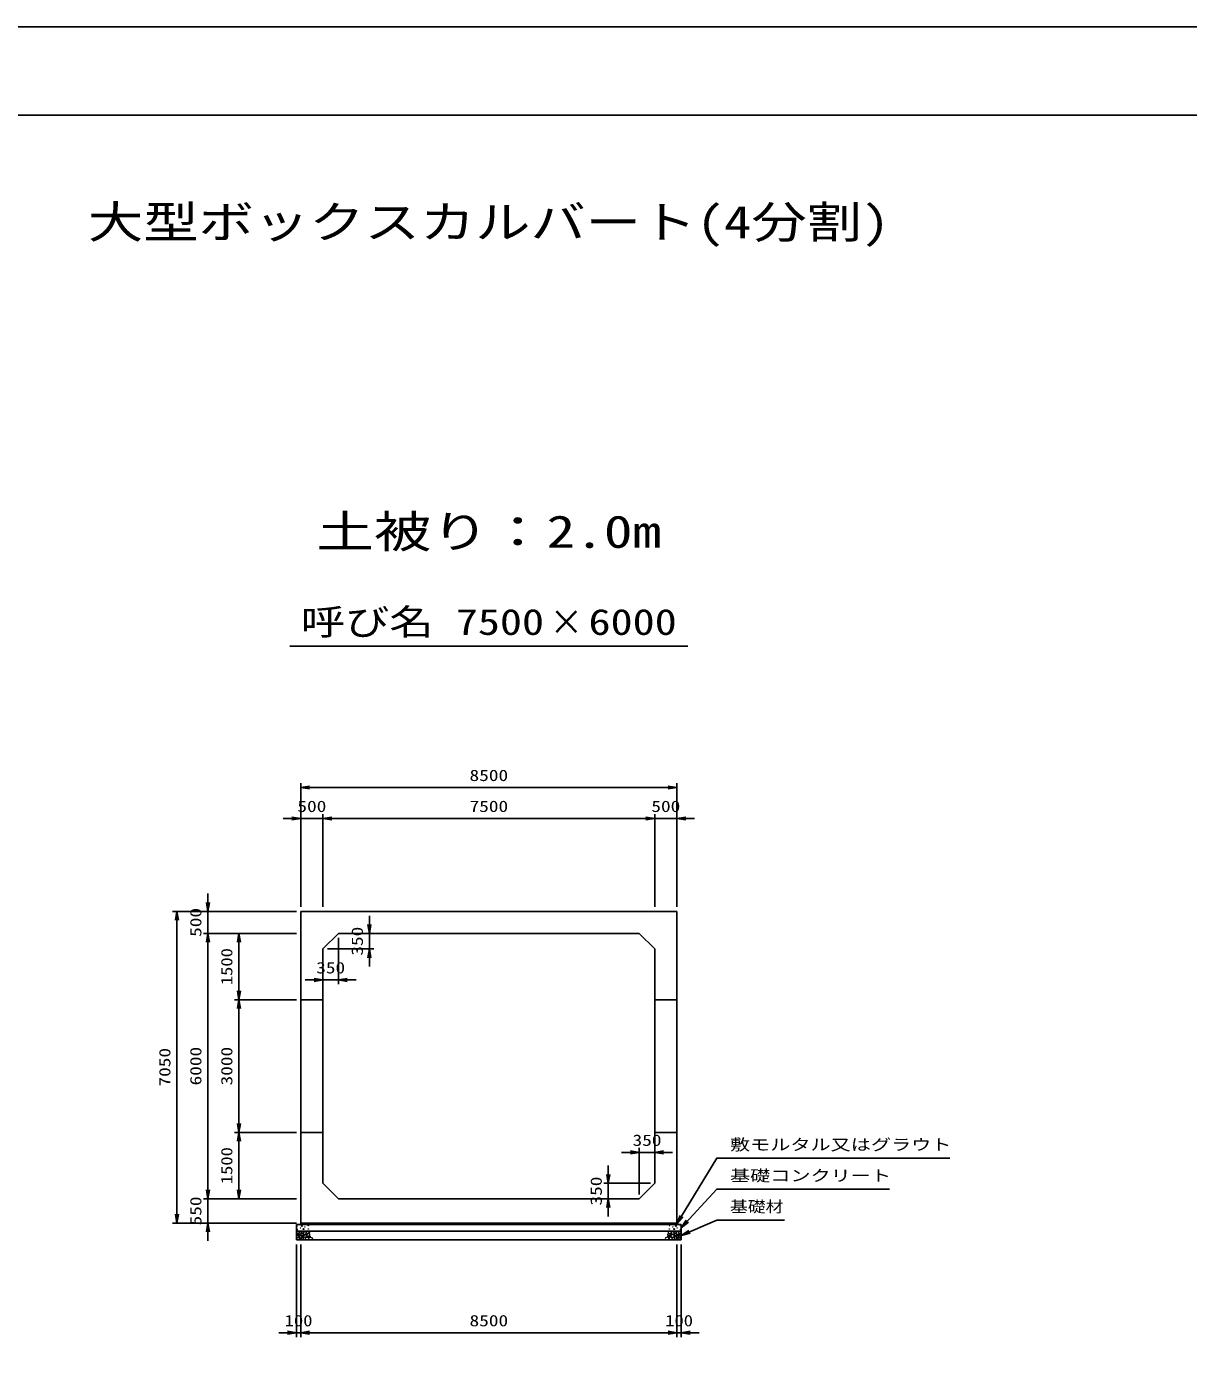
# Model space of a CAD drawing. Units: millimetres at full size. Extents: x 0 to 84100, y 0 to 59400.
# Drawn here: x 31609 to 57854, y 29026 to 59400 of the extents above; entities that cross this region are included whole.
import ezdxf
from ezdxf.enums import TextEntityAlignment as Align

# ---------------------------------------------------------------- set-up
doc = ezdxf.new("R2010")
doc.units = ezdxf.units.MM
for name, color, linetype, lineweight in [('D-DCR-HCHn', 4, 'Continuous', 9), ('D-STR-DIM', 7, 'Continuous', 25), ('D-STR-STRn', 1, 'Continuous', 25), ('D-STR-TXT', 7, 'Continuous', 25), ('D-TTL', 2, 'Continuous', 25), ('D-TTL-TXT', 7, 'Continuous', 25)]:
    doc.layers.add(name, color=color, linetype=linetype, lineweight=lineweight)
doc.styles.add('ＭＳ ゴシック', font='')
doc.styles.get('ＭＳ ゴシック').set_extended_font_data('MS Gothic')

# ---------------------------------------------------------------- blocks, each defined once
blk = doc.blocks.new('open_arrow')
at = {"color": 0, "linetype": 'Continuous', "lineweight": -2}
blk.add_lwpolyline([(7.5, 1.25), (0, 0), (7.5, -1.25)], dxfattribs=at)

msp = doc.modelspace()

# ---------------------------------------------------------------- linework, layer by layer
at = {"layer": 'D-DCR-HCHn'}
for points in [[(37707.281, 32103.808), (37700.346, 32083.005), (37709.592, 32069.136), (37732.707, 32066.824), (37748.488, 32073.599), (37741.952, 32089.939), (37746.575, 32099.185), (37737.33, 32108.431), (37723.461, 32113.053)], [(37751.155, 32027.009), (37768.277, 32052.692), (37766.137, 32059.112), (37742.594, 32065.533), (37721.192, 32063.393), (37706.21, 32050.551), (37704.07, 32035.57), (37706.21, 32020.588), (37723.332, 32016.308)], [(37759.716, 31973.503), (37774.698, 31979.924), (37778.978, 32001.326), (37770.417, 32016.308), (37755.435, 32020.588), (37736.173, 32018.448), (37714.771, 32009.887), (37704.07, 31997.045), (37704.07, 31982.064), (37710.49, 31973.503), (37736.173, 31975.643)], [(37751.198, 32161.594), (37730.395, 32166.217), (37711.904, 32156.971), (37709.592, 32136.168), (37714.215, 32119.988), (37737.33, 32113.053), (37753.51, 32113.053), (37760.444, 32124.611), (37760.444, 32150.037)], [(37769.69, 32163.906), (37762.756, 32143.102), (37765.067, 32119.988), (37748.887, 32094.562), (37769.69, 32083.005), (37792.805, 32094.562), (37806.673, 32113.053), (37811.296, 32143.102), (37806.673, 32159.283), (37792.805, 32166.217)], [(37774.313, 32083.005), (37762.756, 32073.759), (37767.379, 32066.824), (37783.559, 32066.824), (37790.493, 32069.136), (37795.116, 32078.382), (37788.182, 32085.316)], [(37811.082, 32027.009), (37821.783, 32052.692), (37813.222, 32063.393), (37787.539, 32063.393), (37776.838, 32059.112), (37766.137, 32044.131), (37766.137, 32031.289), (37776.838, 32014.167), (37789.679, 32012.027)], [(37806.801, 31979.924), (37806.801, 32005.606), (37796.1, 32012.027), (37785.399, 32005.606), (37783.259, 31990.625), (37785.399, 31977.783), (37800.381, 31973.503)], [(37808.985, 32108.431), (37797.427, 32080.693), (37806.673, 32069.136), (37834.411, 32069.136), (37845.968, 32073.759), (37857.525, 32089.939), (37857.525, 32103.808), (37845.968, 32122.299), (37832.099, 32124.611)], [(37847.466, 31975.643), (37853.886, 31994.905), (37851.746, 32016.308), (37866.728, 32039.85), (37847.466, 32050.551), (37826.063, 32039.85), (37813.222, 32022.728), (37808.941, 31994.905), (37813.222, 31979.924), (37826.063, 31973.503)], [(37843.185, 32050.551), (37853.886, 32059.112), (37849.606, 32065.533), (37834.624, 32065.533), (37828.204, 32063.393), (37823.923, 32054.832), (37830.344, 32048.411)], [(37864.588, 31977.783), (37883.85, 31973.503), (37900.972, 31982.064), (37903.112, 32001.326), (37900.968, 32024.878), (37877.429, 32032.327), (37862.447, 32028.603), (37856.027, 32012.027), (37856.027, 31988.484)], [(37913.203, 32029.532), (37877.829, 32036.129), (37862.782, 32048.266), (37858.03, 32067.263), (37872.713, 32081.629), (37901.323, 32089.69), (37922.97, 32076.761), (37936.961, 32059.347), (37933.002, 32041.67)], [(37873.447, 32086.214), (37860.689, 32090.569), (37859.425, 32118.678), (37872.512, 32147.359), (37889.448, 32163.536), (37921.403, 32157.032), (37924.133, 32121.913), (37913.816, 32109.876), (37885.739, 32094.301)], [(37904.798, 32095.711), (37906.454, 32089.566), (37912.011, 32085.193), (37924.19, 32083.302), (37935.305, 32089.802), (37945.592, 32099.138), (37954.858, 32107.333), (37954.635, 32113.462), (37948.736, 32118.875), (37934.203, 32120.356), (37921.47, 32114.383), (37912.011, 32105.165), (37907.281, 32100.556)], [(37912.352, 32023.637), (37927.306, 32032.556), (37953.44, 32032.292), (37974.93, 32013.525), (37978.643, 31984.899), (37964.853, 31974.245), (37928.098, 31971.871), (37911.731, 31981.633), (37907.172, 32004.06)], [(37932.012, 32129.601), (37925.964, 32135.086), (37924.897, 32140.792), (37928.414, 32153.305), (37938.71, 32167.61), (37961.004, 32166.105), (37982.571, 32155.811), (37997.195, 32135.597), (37995.021, 32122.456), (37988.02, 32115.716), (37976.769, 32113.215), (37960.511, 32117.483), (37939.289, 32124.481)], [(37993.372, 32061.832), (37998.688, 32066.874), (38005.476, 32075.68), (38007.145, 32083.275), (38003.144, 32097.685), (37989.088, 32108.67), (37968.907, 32107.89), (37941.698, 32093.001), (37932.086, 32080.757), (37935.152, 32066.784), (37944.778, 32060.04), (37953.599, 32059.145), (37967.363, 32059.524), (37980.808, 32061.002)], [(37949.971, 32035.265), (37954.183, 32038.446), (37957.686, 32043.505), (37957.81, 32050.431), (37953.414, 32056.067), (37945.769, 32057.977), (37939.356, 32056.179), (37937.704, 32050.442), (37936.896, 32044.835), (37937.881, 32037.456), (37943.975, 32034.127)], [(37977.597, 32020.331), (37967.895, 32025.079), (37960.89, 32033.822), (37960.719, 32045.084), (37964.942, 32055.627), (37980.189, 32057.625), (37995.054, 32058.018), (38009.481, 32052.512), (38011.849, 32043.273), (37999.54, 32032.195), (37984.555, 32023.15)], [(38009.972, 31972.493), (37994.837, 31974.274), (37984.866, 31979.787), (37980.835, 31992.722), (37980.945, 32004.963), (37990.172, 32021.678), (38008.242, 32032.822), (38035.731, 32028.403), (38057.453, 32020.334), (38062.643, 31996.125), (38058.03, 31978.257), (38036.884, 31972.877)], [(46090.028, 31972.493), (46105.163, 31974.274), (46115.134, 31979.787), (46119.165, 31992.722), (46119.055, 32004.963), (46109.828, 32021.678), (46091.758, 32032.822), (46064.269, 32028.403), (46042.547, 32020.334), (46037.357, 31996.125), (46041.97, 31978.257), (46063.116, 31972.877)], [(46122.403, 32020.331), (46132.105, 32025.079), (46139.11, 32033.822), (46139.281, 32045.084), (46135.058, 32055.627), (46119.811, 32057.625), (46104.946, 32058.018), (46090.519, 32052.512), (46088.151, 32043.273), (46100.46, 32032.195), (46115.445, 32023.15)], [(46106.628, 32061.832), (46101.312, 32066.874), (46094.524, 32075.68), (46092.855, 32083.275), (46096.856, 32097.685), (46110.912, 32108.67), (46131.093, 32107.89), (46158.302, 32093.001), (46167.914, 32080.757), (46164.848, 32066.784), (46155.222, 32060.04), (46146.401, 32059.145), (46132.637, 32059.524), (46119.192, 32061.002)], [(46167.988, 32129.601), (46174.036, 32135.086), (46175.103, 32140.792), (46171.586, 32153.305), (46161.29, 32167.61), (46138.996, 32166.105), (46117.429, 32155.811), (46102.805, 32135.597), (46104.979, 32122.456), (46111.98, 32115.716), (46123.231, 32113.215), (46139.489, 32117.483), (46160.711, 32124.481)], [(46187.648, 32023.637), (46172.694, 32032.556), (46146.56, 32032.292), (46125.07, 32013.525), (46121.357, 31984.899), (46135.147, 31974.245), (46171.902, 31971.871), (46188.269, 31981.633), (46192.828, 32004.06)], [(46150.029, 32035.265), (46145.817, 32038.446), (46142.314, 32043.505), (46142.19, 32050.431), (46146.586, 32056.067), (46154.231, 32057.977), (46160.644, 32056.179), (46162.296, 32050.442), (46163.104, 32044.835), (46162.119, 32037.456), (46156.025, 32034.127)], [(46195.202, 32095.711), (46193.546, 32089.566), (46187.989, 32085.193), (46175.81, 32083.302), (46164.695, 32089.802), (46154.408, 32099.138), (46145.142, 32107.333), (46145.365, 32113.462), (46151.264, 32118.875), (46165.797, 32120.356), (46178.53, 32114.383), (46187.989, 32105.165), (46192.719, 32100.556)], [(46186.797, 32029.532), (46222.171, 32036.129), (46237.218, 32048.266), (46241.97, 32067.263), (46227.287, 32081.629), (46198.677, 32089.69), (46177.03, 32076.761), (46163.039, 32059.347), (46166.998, 32041.67)], [(46226.553, 32086.214), (46239.311, 32090.569), (46240.575, 32118.678), (46227.488, 32147.359), (46210.552, 32163.536), (46178.597, 32157.032), (46175.867, 32121.913), (46186.184, 32109.876), (46214.261, 32094.301)], [(46235.412, 31977.783), (46216.15, 31973.503), (46199.028, 31982.064), (46196.888, 32001.326), (46199.032, 32024.878), (46222.571, 32032.327), (46237.553, 32028.603), (46243.973, 32012.027), (46243.973, 31988.484)], [(46252.534, 31975.643), (46246.114, 31994.905), (46248.254, 32016.308), (46233.272, 32039.85), (46252.534, 32050.551), (46273.937, 32039.85), (46286.778, 32022.728), (46291.059, 31994.905), (46286.778, 31979.924), (46273.937, 31973.503)], [(46291.015, 32108.431), (46302.573, 32080.693), (46293.327, 32069.136), (46265.589, 32069.136), (46254.032, 32073.759), (46242.475, 32089.939), (46242.475, 32103.808), (46254.032, 32122.299), (46267.901, 32124.611)], [(46256.815, 32050.551), (46246.114, 32059.112), (46250.394, 32065.533), (46265.376, 32065.533), (46271.796, 32063.393), (46276.077, 32054.832), (46269.656, 32048.411)], [(46288.918, 32027.009), (46278.217, 32052.692), (46286.778, 32063.393), (46312.461, 32063.393), (46323.162, 32059.112), (46333.863, 32044.131), (46333.863, 32031.289), (46323.162, 32014.167), (46310.321, 32012.027)], [(46330.31, 32163.906), (46337.244, 32143.102), (46334.933, 32119.988), (46351.113, 32094.562), (46330.31, 32083.005), (46307.195, 32094.562), (46293.327, 32113.053), (46288.704, 32143.102), (46293.327, 32159.283), (46307.195, 32166.217)], [(46293.199, 31979.924), (46293.199, 32005.606), (46303.9, 32012.027), (46314.601, 32005.606), (46316.741, 31990.625), (46314.601, 31977.783), (46299.619, 31973.503)], [(46325.687, 32083.005), (46337.244, 32073.759), (46332.621, 32066.824), (46316.441, 32066.824), (46309.507, 32069.136), (46304.884, 32078.382), (46311.818, 32085.316)], [(46340.284, 31973.503), (46325.302, 31979.924), (46321.022, 32001.326), (46329.583, 32016.308), (46344.565, 32020.588), (46363.827, 32018.448), (46385.229, 32009.887), (46395.93, 31997.045), (46395.93, 31982.064), (46389.51, 31973.503), (46363.827, 31975.643)], [(46348.845, 32027.009), (46331.723, 32052.692), (46333.863, 32059.112), (46357.406, 32065.533), (46378.808, 32063.393), (46393.79, 32050.551), (46395.93, 32035.57), (46393.79, 32020.588), (46376.668, 32016.308)], [(46348.802, 32161.594), (46369.605, 32166.217), (46388.096, 32156.971), (46390.408, 32136.168), (46385.785, 32119.988), (46362.67, 32113.053), (46346.49, 32113.053), (46339.556, 32124.611), (46339.556, 32150.037)], [(46392.719, 32103.808), (46399.654, 32083.005), (46390.408, 32069.136), (46367.293, 32066.824), (46351.512, 32073.599), (46358.048, 32089.939), (46353.425, 32099.185), (46362.67, 32108.431), (46376.539, 32113.053)]]:
    msp.add_lwpolyline(points, close=True, dxfattribs=at)
for points in [[(37843.432, 32168.547), (37826.093, 32166.446), (37814.258, 32158.701), (37814.626, 32139.819), (37820.514, 32126.087), (37835.025, 32126.185), (37855.107, 32129.153), (37864.799, 32143.689), (37874.082, 32153.492), (37876.884, 32164.345), (37864.099, 32168.547), (37843.082, 32168.547)], [(46256.568, 32168.547), (46273.907, 32166.446), (46285.742, 32158.701), (46285.374, 32139.819), (46279.486, 32126.087), (46264.975, 32126.185), (46244.893, 32129.153), (46235.201, 32143.689), (46225.918, 32153.492), (46223.116, 32164.345), (46235.901, 32168.547), (46256.918, 32168.547)]]:
    msp.add_lwpolyline(points, dxfattribs=at)
for centre, radius in [((37716.091, 32286.145), 4.5), ((37717.803, 32205.879), 4.5), ((37793.437, 32238.641), 4.5), ((37825.004, 32286.145), 11.25), ((37859.996, 32214.955), 11.25), ((37891.563, 32262.459), 4.5), ((37967.197, 32295.221), 4.5), ((37968.909, 32214.955), 4.5), ((46131.091, 32214.955), 4.5), ((46132.803, 32295.221), 4.5), ((46208.437, 32262.459), 4.5), ((46240.004, 32214.955), 11.25), ((46274.996, 32286.145), 11.25), ((46306.563, 32238.641), 4.5), ((46382.197, 32205.879), 4.5), ((46383.909, 32286.145), 4.5)]:
    msp.add_circle(centre, radius, dxfattribs=at)
at = {"layer": 'D-STR-DIM'}
for p, q in [((37800, 39500), (37800, 42300)), ((46300, 39500), (46300, 42300)), ((37800, 42200), (46300, 42200)), ((37400, 41500), (38700, 41500)), ((37800, 39500), (37800, 41600)), ((38300, 39500), (38300, 41600)), ((38300, 39500), (38300, 41600)), ((38300, 41500), (45800, 41500)), ((45400, 41500), (46700, 41500)), ((45800, 39500), (45800, 41600)), ((45800, 39500), (45800, 41600)), ((46300, 39500), (46300, 41600)), ((35700, 38500), (35700, 39800)), ((37700, 39400), (34900, 39400)), ((35000, 32350), (35000, 39400)), ((37700, 39400), (35600, 39400)), ((39350, 38150), (39350, 39300)), ((37700, 38900), (35600, 38900)), ((37700, 38900), (35600, 38900)), ((35700, 32900), (35700, 38900)), ((37700, 38900), (36300, 38900)), ((36400, 37400), (36400, 38900)), ((38750, 38900), (39450, 38900)), ((38650, 38800), (38650, 37750)), ((38300, 38450), (38300, 37750)), ((38400, 38550), (39450, 38550)), ((39050, 37850), (37900, 37850)), ((37700, 37400), (36300, 37400)), ((37700, 37400), (36300, 37400)), ((36400, 37400), (36400, 34400)), ((37700, 34400), (36300, 34400)), ((37700, 34400), (36300, 34400)), ((36400, 32900), (36400, 34400)), ((45450, 33000), (45450, 34050)), ((45800, 33350), (45800, 34050)), ((45050, 33950), (46200, 33950)), ((44750, 33650), (44750, 32500)), ((35700, 31950), (35700, 33300)), ((45700, 33250), (44650, 33250)), ((37700, 32900), (35600, 32900)), ((37700, 32900), (35600, 32900)), ((37700, 32900), (36300, 32900)), ((45350, 32900), (44650, 32900)), ((37700, 32350), (34900, 32350)), ((37700, 32350), (35600, 32350)), ((37700, 31870), (37700, 29770)), ((37800, 31870), (37800, 29770)), ((37800, 31870), (37800, 29770)), ((46300, 31870), (46300, 29770)), ((46300, 31870), (46300, 29770)), ((46400, 31870), (46400, 29770)), ((37300, 29870), (38200, 29870)), ((37800, 29870), (46300, 29870)), ((45900, 29870), (46800, 29870))]:
    msp.add_line(p, q, dxfattribs=at)
at = {"layer": 'D-STR-STRn'}
for p, q in [((37800, 39400), (46300, 39400)), ((37800, 32350), (37800, 39400)), ((46300, 39400), (46300, 32350)), ((38300, 38550), (38650, 38900)), ((38650, 38900), (45450, 38900)), ((45450, 38900), (45800, 38550)), ((38300, 33250), (38300, 38550)), ((45800, 38550), (45800, 33250)), ((38300, 37400), (37800, 37400)), ((45800, 37400), (46300, 37400)), ((38300, 34400), (37800, 34400)), ((45800, 34400), (46300, 34400)), ((38650, 32900), (38300, 33250)), ((45800, 33250), (45450, 32900)), ((45450, 32900), (38650, 32900)), ((46400, 32320), (37700, 32320)), ((37700, 31970), (37700, 32320)), ((46300, 32350), (37800, 32350)), ((37800, 32350), (37800, 32320)), ((46300, 32350), (46300, 32320)), ((46400, 32320), (46400, 31970)), ((46400, 32170), (37700, 32170)), ((46400, 31970), (37700, 31970))]:
    msp.add_line(p, q, dxfattribs=at)
at = {"layer": 'D-STR-TXT'}
for points in [[(46300, 32335), (47200, 33820), (47400, 33820), (52467.513, 33820)], [(46400, 32245), (47200, 33120), (47400, 33120), (51103.046, 33120)], [(46400, 32070), (47200, 32420), (47400, 32420), (48729.442, 32420)]]:
    msp.add_lwpolyline(points, dxfattribs=at)
at = {"layer": 'D-TTL'}
for points in [[(0, 0), (84100, 0), (84100, 59400), (0, 59400)], [(2000, 2000), (82100, 2000), (82100, 57400), (2000, 57400)]]:
    msp.add_lwpolyline(points, close=True, dxfattribs=at)
at = {"layer": 'D-TTL-TXT'}
msp.add_line((37550, 45400), (46550, 45400), dxfattribs=at)

# ---------------------------------------------------------------- block references
at = {"layer": 'D-STR-DIM', "xscale": 26.7, "yscale": 26.7}
for p in [(37800, 42200), (38300, 41500), (38300, 41500), (46300, 41500), (38650, 37850), (45800, 33950), (37800, 29870), (37800, 29870), (46400, 29870)]:
    msp.add_blockref('open_arrow', p, dxfattribs=at)
for p, rotation in [((46300, 42200), 180), ((37800, 41500), 180), ((45800, 41500), 180), ((45800, 41500), 180), ((35700, 39400), 90), ((35000, 39400), 270), ((35700, 38900), 270), ((35700, 38900), 270), ((36400, 38900), 270), ((39350, 38900), 90), ((39350, 38550), 270), ((38300, 37850), 180), ((36400, 37400), 90), ((36400, 37400), 270), ((36400, 34400), 90), ((36400, 34400), 270), ((45450, 33950), 180), ((44750, 33250), 90), ((35700, 32900), 90), ((35700, 32900), 90), ((36400, 32900), 90), ((44750, 32900), 270), ((35000, 32350), 90), ((35700, 32350), 270), ((37700, 29870), 180), ((46300, 29870), 180), ((46300, 29870), 180)]:
    msp.add_blockref('open_arrow', p, dxfattribs=dict(at, rotation=rotation))
at = {"layer": 'D-STR-TXT', "xscale": 26.7, "yscale": 26.7}
for p, rotation in [((46300, 32335), 58.8), ((46400, 32245), 47.6), ((46400, 32070), 23.6)]:
    msp.add_blockref('open_arrow', p, dxfattribs=dict(at, rotation=rotation))

# ---------------------------------------------------------------- texts
at = {"layer": 'D-STR-DIM', "style": 'ＭＳ ゴシック'}
for s, width, p in [('8500', 1.25, (42050, 42475)), ('500', 1.25, (38050, 41775)), ('7500', 1.25, (42050, 41775)), ('500', 1.25, (46050, 41775)), ('350', 1.25, (38475, 38125)), ('350', 1.25, (45625, 34225)), ('100', 1.2, (37750, 30145)), ('8500', 1.25, (42050, 30145)), ('100', 1.2, (46350, 30145))]:
    msp.add_text(s, height=256.6, dxfattribs=dict(at, width=width)).set_placement(p, align=Align.MIDDLE_CENTER)
for s, width, p in [('500', 1.25, (35425, 39150)), ('350', 1.25, (39075, 38725)), ('1500', 1.2, (36125, 38150)), ('7050', 1.25, (34725, 35875)), ('6000', 1.25, (35425, 35900)), ('3000', 1.25, (36125, 35900)), ('1500', 1.2, (36125, 33650)), ('350', 1.25, (44475, 33075)), ('550', 1.25, (35425, 32625))]:
    msp.add_text(s, height=256.6, rotation=90, dxfattribs=dict(at, width=width)).set_placement(p, align=Align.MIDDLE_CENTER)
at = {"layer": 'D-STR-TXT', "style": 'ＭＳ ゴシック'}
for s, width, p in [('敷モルタル又はグラウト', 1.3, (47500, 33920)), ('基礎コンクリート', 1.3, (47500, 33220)), ('基礎材', 1.15, (47500, 32520))]:
    msp.add_text(s, height=256.6, dxfattribs=dict(at, width=width)).set_placement(p, align=Align.BOTTOM_LEFT)
at = {"layer": 'D-TTL-TXT', "style": 'ＭＳ ゴシック'}
for s, height, width, p in [('大型ボックスカルバート(4分割)', 733.1, 1.25, (42050, 54400)), ('土被り：2.0m', 733.1, 1.3, (42050, 47400)), ('呼び名', 586.5, 1.25, (39300, 45475)), ('7500', 586.5, 1.25, (42300, 45475)), ('×', 586.5, 0.95, (43800, 45475)), ('6000', 586.5, 1.25, (45300, 45475))]:
    msp.add_text(s, height=height, dxfattribs=dict(at, width=width)).set_placement(p, align=Align.BOTTOM_CENTER)

doc.saveas('drawing.dxf')
